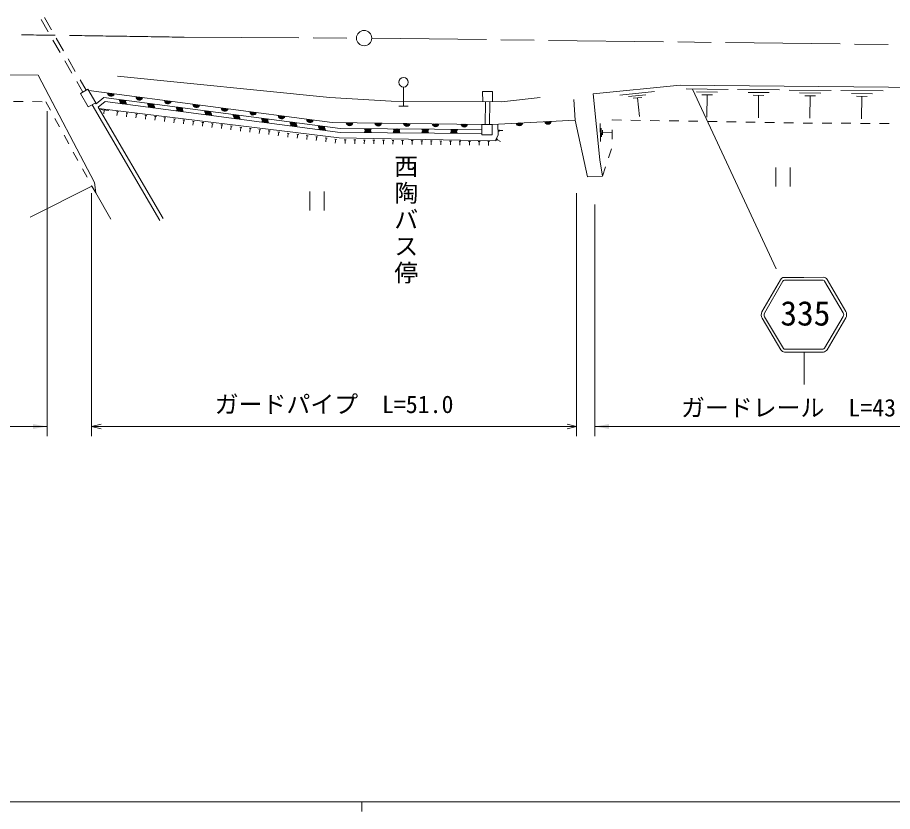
# Model space of a CAD drawing. Units: millimetres, scale not verified. Extents: x 40000 to 680000, y 20000 to 380000.
# Drawn here: x 131988 to 223487, y 204000 to 287033 of the extents above; entities that cross this region are included whole.
import ezdxf
from ezdxf.enums import TextEntityAlignment as Align

# ---------------------------------------------------------------- set-up
doc = ezdxf.new("R2010")
doc.units = ezdxf.units.MM
doc.header["$LTSCALE"] = 1000
doc.linetypes.add('CHAIN', pattern=[18.5, 12, -1.5, 3.5, -1.5])
for name, color, linetype, lineweight in [('M-BGD', 7, 'Continuous', 13), ('M-BMK', 2, 'CHAIN', 13), ('M-BMK-SRVR', 3, 'Continuous', 13), ('M-STR-HTXT', 7, 'Continuous', 13), ('M-STR-STRC', 7, 'Continuous', 13), ('M-STR-STRD', 7, 'Continuous', 13), ('M-TTL-BAND', 7, 'Continuous', 13)]:
    doc.layers.add(name, color=color, linetype=linetype, lineweight=lineweight)
doc.styles.add('@ＭＳ ゴシック', font='')
doc.styles.add('ＭＳ ゴシック', font='')
doc.styles.get('@ＭＳ ゴシック').set_extended_font_data('@MS Gothic')
doc.styles.get('ＭＳ ゴシック').set_extended_font_data('MS Gothic')

# ---------------------------------------------------------------- blocks, each defined once
blk = doc.blocks.new('filled_arrow')
at = {"color": 0, "linetype": 'Continuous', "lineweight": -2}
blk.add_solid([(7.5, 1.25), (0, 0), (7.5, -1.25)], dxfattribs=at)

msp = doc.modelspace()

# ---------------------------------------------------------------- linework, layer by layer
at = {"layer": 'M-BGD'}
for p, q in [((134448, 286834), (135195, 285533)), ((134795, 287033), (135542, 285732)), ((135692, 284665), (136439, 283364)), ((136039, 284864), (136786, 283563)), ((136936, 282497), (137683, 281195)), ((137283, 282696), (138030, 281394)), ((138180, 280328), (138810, 279229)), ((138527, 280527), (139157, 279428)), ((172357, 279760), (172357, 277760)), ((194959, 278928), (198584, 279292)), ((201913, 279559), (206297, 279514)), ((203006, 279255), (205198, 279233)), ((207291, 279504), (211686, 279460)), ((208387, 279200), (210584, 279178)), ((212680, 279450), (217087, 279405)), ((213779, 279145), (215982, 279123)), ((218081, 279395), (222500, 279351)), ((219183, 279089), (221392, 279067)), ((131568, 278242), (132568, 278237)), ((133568, 278232), (134568, 278227)), ((134948, 278225), (135427, 277347)), ((135568, 278222), (135608, 278222)), ((180886, 275860), (180918, 278219)), ((181336, 275853), (181368, 278213)), ((195890, 278777), (197702, 278959)), ((196367, 278581), (197274, 278672)), ((196820, 278627), (197015, 276693)), ((203551, 278958), (204647, 278947)), ((204099, 278952), (204075, 276614)), ((208933, 278902), (210032, 278891)), ((209482, 278896), (209459, 276552)), ((214327, 278846), (215429, 278834)), ((214878, 278840), (214854, 276490)), ((219732, 278789), (220837, 278778)), ((220285, 278784), (220261, 276427)), ((139804, 277915), (146866, 265810)), ((140150, 278116), (140221, 277995)), ((140425, 277644), (147211, 266012)), ((140557, 277418), (141549, 277293)), ((141053, 277355), (141003, 276959)), ((171857, 277760), (172857, 277760)), ((135907, 276470), (136386, 275592)), ((142343, 277193), (142541, 277168)), ((142442, 277180), (142392, 276783)), ((143335, 277068), (143534, 277043)), ((143434, 277055), (143384, 276658)), ((144327, 276943), (144526, 276918)), ((144426, 276930), (144376, 276533)), ((145319, 276818), (145518, 276793)), ((145419, 276805), (145369, 276408)), ((146312, 276693), (146510, 276668)), ((146411, 276680), (146361, 276283)), ((147304, 276567), (147502, 276542)), ((147403, 276555), (147353, 276158)), ((148296, 276442), (148494, 276417)), ((148395, 276430), (148345, 276033)), ((194168, 276300), (194168, 276329)), ((194168, 276329), (195139, 276312)), ((149288, 276317), (149486, 276292)), ((149387, 276305), (149337, 275908)), ((150280, 276192), (150479, 276167)), ((150379, 276180), (150329, 275783)), ((151272, 276067), (151471, 276042)), ((151371, 276055), (151321, 275658)), ((152264, 275942), (152463, 275917)), ((152364, 275930), (152314, 275533)), ((153257, 275817), (153455, 275792)), ((153356, 275805), (153306, 275408)), ((154249, 275692), (154447, 275667)), ((154348, 275680), (154298, 275283)), ((155241, 275567), (155439, 275542)), ((155340, 275555), (155290, 275158)), ((156233, 275442), (156431, 275417)), ((156332, 275429), (156282, 275033)), ((190320, 276308), (191602, 270376)), ((192937, 274067), (192903, 275942)), ((193054, 274538), (193037, 275476)), ((196139, 276295), (197139, 276278)), ((198139, 276261), (199139, 276244)), ((200138, 276227), (201138, 276210)), ((202138, 276193), (203138, 276176)), ((204138, 276159), (205138, 276142)), ((206138, 276125), (207137, 276108)), ((208137, 276091), (209137, 276074)), ((210137, 276057), (211137, 276040)), ((212137, 276023), (213114, 276007)), ((213114, 276007), (213137, 276007)), ((214136, 276000), (215136, 275993)), ((216136, 275986), (217136, 275980)), ((218136, 275973), (219136, 275966)), ((220136, 275959), (221136, 275953)), ((222136, 275946), (223136, 275939)), ((136865, 274714), (137344, 273837)), ((157225, 275317), (157424, 275292)), ((157324, 275304), (157274, 274908)), ((158217, 275192), (158416, 275167)), ((158317, 275179), (158267, 274782)), ((159209, 275067), (159408, 275042)), ((159309, 275054), (159259, 274657)), ((160202, 274942), (160400, 274917)), ((160301, 274929), (160251, 274532)), ((161194, 274817), (161392, 274792)), ((161293, 274804), (161243, 274407)), ((162186, 274692), (162384, 274667)), ((162285, 274679), (162235, 274282)), ((163178, 274567), (163376, 274542)), ((163277, 274554), (163227, 274157)), ((182360, 275100), (182352, 275300)), ((182356, 275200), (182755, 275216)), ((193175, 274775), (193166, 275243)), ((193170, 275009), (194171, 275027)), ((194172, 274300), (194170, 275300)), ((164170, 274441), (164369, 274416)), ((164269, 274429), (164219, 274032)), ((165162, 274316), (165361, 274291)), ((165262, 274304), (165212, 273907)), ((166158, 274247), (166358, 274244)), ((166258, 274245), (166253, 273845)), ((167158, 274234), (167358, 274231)), ((167258, 274233), (167253, 273833)), ((168158, 274221), (168358, 274218)), ((168258, 274220), (168253, 273820)), ((169158, 274208), (169358, 274206)), ((169258, 274207), (169253, 273807)), ((170158, 274195), (170358, 274193)), ((170258, 274194), (170253, 273794)), ((171158, 274182), (171358, 274180)), ((171258, 274181), (171253, 273781)), ((172158, 274170), (172358, 274167)), ((172258, 274168), (172253, 273768)), ((173158, 274157), (173358, 274154)), ((173258, 274156), (173253, 273756)), ((174158, 274144), (174358, 274141)), ((174258, 274143), (174253, 273743)), ((175158, 274131), (175358, 274129)), ((175258, 274130), (175252, 273730)), ((176158, 274118), (176357, 274116)), ((176258, 274117), (176252, 273717)), ((177157, 274105), (177357, 274103)), ((177257, 274104), (177252, 273704)), ((178157, 274093), (178357, 274090)), ((178257, 274091), (178252, 273691)), ((179157, 274080), (179357, 274077)), ((179257, 274079), (179252, 273679)), ((180157, 274067), (180357, 274064)), ((180257, 274066), (180252, 273666)), ((181157, 274054), (181357, 274052)), ((181257, 274053), (181252, 273653)), ((182078, 274173), (182171, 274350)), ((182125, 274261), (182479, 274077)), ((137823, 272959), (138303, 272081)), ((193781, 272361), (194086, 273313)), ((138782, 271204), (139261, 270326)), ((193170, 270457), (193475, 271409)), ((211296, 271363), (211296, 269363)), ((212796, 271363), (212796, 269363)), ((191602, 270376), (193170, 270457)), ((139740, 269448), (139772, 269390)), ((162551, 268854), (162551, 266854)), ((164051, 268854), (164051, 266854))]:
    msp.add_line(p, q, dxfattribs=at)
for points in [[(98854, 266501), (99053, 271472), (102609, 281253), (134158, 280990), (140024, 269794), (140188, 268708), (141744, 265950)], [(139437, 279391), (164895, 276042), (180528, 275860)], [(181666, 278214), (181649, 279311), (180626, 279295), (180643, 278221)], [(193170, 270457), (192892, 272160), (192184, 279051), (201280, 279965), (233942, 279635), (235578, 278990), (236947, 277621), (237891, 272948), (238111, 270006), (238048, 266938)], [(140221, 277995), (141031, 278670), (165740, 275420), (180531, 275315)], [(180528, 274915), (165712, 275020), (141152, 278251), (140425, 277644)], [(181609, 275860), (190320, 276308), (190147, 278463)], [(140501, 277515), (165608, 274439), (181924, 274124), (182243, 274727), (182218, 275891)], [(140188, 268708), (139772, 269390), (133321, 266149)]]:
    msp.add_lwpolyline(points, dxfattribs=at)
for points in [[(139350, 279541), (140168, 278125), (139394, 277678), (138576, 279094)], [(180528, 275860), (181609, 275860), (181609, 274748), (180528, 274748)]]:
    msp.add_lwpolyline(points, close=True, dxfattribs=at)
msp.add_circle((172357, 280260), 500, dxfattribs=at)
for centre, radius, start, end in [((141763, 279140), 354, 181.3035, 343.70868), ((141763, 279140), 283, 183.52754, 341.48464), ((141763, 279140), 212, 187.27387, 337.73832), ((141763, 279140), 142, 194.9856, 330.02659), ((141763, 279140), 100, 205.30326, 319.70893), ((142982, 278468), 354, 181.30377, 343.70895), ((143015, 277951), 354, 1.30377, 163.70895), ((142982, 278468), 283, 183.52781, 341.48491), ((143015, 277951), 283, 3.52781, 161.48491), ((142982, 278468), 212, 187.27413, 337.73858), ((143015, 277951), 212, 7.27413, 157.73858), ((142982, 278468), 142, 194.98586, 330.02685), ((142982, 278468), 100, 205.30353, 319.70919), ((144737, 278749), 354, 181.3035, 343.70868), ((144737, 278749), 283, 183.52754, 341.48464), ((144737, 278749), 212, 187.27387, 337.73832), ((144737, 278749), 142, 194.9856, 330.02659), ((144737, 278749), 100, 205.30326, 319.70893), ((147711, 278357), 354, 181.3035, 343.70868), ((147711, 278357), 283, 183.52754, 341.48464), ((147711, 278357), 212, 187.27387, 337.73832), ((147711, 278357), 142, 194.9856, 330.02659), ((147711, 278357), 100, 205.30326, 319.70893), ((143015, 277951), 142, 14.98586, 150.02685), ((143015, 277951), 100, 25.30353, 139.70919), ((145956, 278077), 354, 181.30377, 343.70895), ((145989, 277560), 354, 1.30377, 163.70895), ((145956, 278077), 283, 183.52781, 341.48491), ((145989, 277560), 283, 3.52781, 161.48491), ((145956, 278077), 212, 187.27413, 337.73858), ((145989, 277560), 212, 7.27413, 157.73858), ((145956, 278077), 142, 194.98586, 330.02685), ((145956, 278077), 100, 205.30353, 319.70919), ((145989, 277560), 142, 14.98586, 150.02685), ((145989, 277560), 100, 25.30353, 139.70919), ((148931, 277686), 354, 181.30377, 343.70895), ((148964, 277169), 354, 1.30377, 163.70895), ((148931, 277686), 283, 183.52781, 341.48491), ((148964, 277169), 283, 3.52781, 161.48491), ((148931, 277686), 212, 187.27413, 337.73858), ((148964, 277169), 212, 7.27413, 157.73858), ((148931, 277686), 142, 194.98586, 330.02685), ((148931, 277686), 100, 205.30353, 319.70919), ((148964, 277169), 142, 14.98586, 150.02685), ((148964, 277169), 100, 25.30353, 139.70919), ((150686, 277966), 354, 181.3035, 343.70868), ((150686, 277966), 283, 183.52754, 341.48464), ((150686, 277966), 212, 187.27387, 337.73832), ((150686, 277966), 142, 194.9856, 330.02659), ((150686, 277966), 100, 205.30326, 319.70893), ((151905, 277294), 354, 181.30377, 343.70895), ((151905, 277294), 283, 183.52781, 341.48491), ((151905, 277294), 212, 187.27413, 337.73858), ((151905, 277294), 142, 194.98586, 330.02685), ((151905, 277294), 100, 205.30353, 319.70919), ((153660, 277575), 354, 181.3035, 343.70868), ((153660, 277575), 283, 183.52754, 341.48464), ((153660, 277575), 212, 187.27387, 337.73832), ((153660, 277575), 142, 194.9856, 330.02659), ((153660, 277575), 100, 205.30326, 319.70893), ((151938, 276777), 354, 1.30377, 163.70895), ((151938, 276777), 283, 3.52781, 161.48491), ((151938, 276777), 212, 7.27413, 157.73858), ((151938, 276777), 142, 14.98586, 150.02685), ((151938, 276777), 100, 25.30353, 139.70919), ((154879, 276903), 354, 181.30377, 343.70895), ((154912, 276386), 354, 1.30377, 163.70895), ((154879, 276903), 283, 183.52781, 341.48491), ((154912, 276386), 283, 3.52781, 161.48491), ((154879, 276903), 212, 187.27413, 337.73858), ((154912, 276386), 212, 7.27413, 157.73858), ((154879, 276903), 142, 194.98586, 330.02685), ((154879, 276903), 100, 205.30353, 319.70919), ((154912, 276386), 142, 14.98586, 150.02685), ((154912, 276386), 100, 25.30353, 139.70919), ((156634, 277183), 354, 181.3035, 343.70868), ((156634, 277183), 283, 183.52754, 341.48464), ((156634, 277183), 212, 187.27387, 337.73832), ((156634, 277183), 142, 194.9856, 330.02659), ((156634, 277183), 100, 205.30326, 319.70893), ((157854, 276512), 354, 181.30377, 343.70895), ((157887, 275995), 354, 1.30377, 163.70895), ((157854, 276512), 283, 183.52781, 341.48491), ((157854, 276512), 212, 187.27413, 337.73858), ((157854, 276512), 142, 194.98586, 330.02685), ((157854, 276512), 100, 205.30353, 319.70919), ((159609, 276792), 354, 181.3035, 343.70868), ((159609, 276792), 283, 183.52754, 341.48464), ((159609, 276792), 212, 187.27387, 337.73832), ((159609, 276792), 142, 194.9856, 330.02659), ((159609, 276792), 100, 205.30326, 319.70893), ((162583, 276401), 354, 181.3035, 343.70868), ((162583, 276401), 283, 183.52754, 341.48464), ((162583, 276401), 212, 187.27387, 337.73832), ((162583, 276401), 142, 194.9856, 330.02659), ((162583, 276401), 100, 205.30326, 319.70893), ((157887, 275995), 283, 3.52781, 161.48491), ((157887, 275995), 212, 7.27413, 157.73858), ((157887, 275995), 142, 14.98586, 150.02685), ((157887, 275995), 100, 25.30353, 139.70919), ((160828, 276121), 354, 181.30377, 343.70895), ((160861, 275604), 354, 1.30377, 163.70895), ((160828, 276121), 283, 183.52781, 341.48491), ((160861, 275604), 283, 3.52781, 161.48491), ((160828, 276121), 212, 187.27413, 337.73858), ((160861, 275604), 212, 7.27413, 157.73858), ((160828, 276121), 142, 194.98586, 330.02685), ((160828, 276121), 100, 205.30353, 319.70919), ((160861, 275604), 142, 14.98586, 150.02685), ((160861, 275604), 100, 25.30353, 139.70919), ((163803, 275729), 354, 181.30377, 343.70895), ((163835, 275212), 354, 1.30377, 163.70895), ((163803, 275729), 283, 183.52781, 341.48491), ((163835, 275212), 283, 3.52781, 161.48491), ((163803, 275729), 212, 187.27413, 337.73858), ((163835, 275212), 212, 7.27413, 157.73858), ((163803, 275729), 142, 194.98586, 330.02685), ((163803, 275729), 100, 205.30353, 319.70919), ((166713, 276075), 354, 188.12794, 350.53312), ((166713, 276075), 283, 190.35198, 348.30908), ((166713, 276075), 212, 194.09831, 344.56275), ((166713, 276075), 142, 201.81004, 336.85102), ((166713, 276075), 100, 212.1277, 326.53336), ((169712, 276040), 354, 188.12794, 350.53312), ((169712, 276040), 283, 190.35198, 348.30908), ((169712, 276040), 212, 194.09831, 344.56275), ((169712, 276040), 142, 201.81004, 336.85102), ((169712, 276040), 100, 212.1277, 326.53336), ((172712, 276005), 354, 188.12794, 350.53312), ((172712, 276005), 283, 190.35198, 348.30908), ((172712, 276005), 212, 194.09831, 344.56275), ((172712, 276005), 142, 201.81004, 336.85102), ((172712, 276005), 100, 212.1277, 326.53336), ((175712, 275970), 354, 188.12794, 350.53312), ((175712, 275970), 283, 190.35198, 348.30908), ((175712, 275970), 212, 194.09831, 344.56275), ((175712, 275970), 142, 201.81004, 336.85102), ((175712, 275970), 100, 212.1277, 326.53336), ((178712, 275935), 354, 188.12794, 350.53312), ((178712, 275935), 283, 190.35198, 348.30908), ((178712, 275935), 212, 194.09831, 344.56275), ((178712, 275935), 142, 201.81004, 336.85102), ((178712, 275935), 100, 212.1277, 326.53336), ((184463, 276061), 354, 191.74261, 354.14779), ((184463, 276061), 283, 193.96665, 351.92375), ((184463, 276061), 212, 197.71297, 348.17742), ((184463, 276061), 142, 205.4247, 340.46569), ((184463, 276061), 100, 215.74237, 330.14803), ((187459, 276215), 354, 191.74261, 354.14779), ((187459, 276215), 283, 193.96665, 351.92375), ((187459, 276215), 212, 197.71297, 348.17742), ((187459, 276215), 142, 205.4247, 340.46569), ((187459, 276215), 100, 215.74237, 330.14803), ((163835, 275212), 142, 14.98586, 150.02685), ((163835, 275212), 100, 25.30353, 139.70919), ((168620, 274945), 354, 8.39096, 170.79614), ((168636, 275454), 354, 188.39096, 350.79614), ((168620, 274945), 283, 10.615, 168.5721), ((168636, 275454), 283, 190.615, 348.5721), ((168620, 274945), 212, 14.36133, 164.82577), ((168636, 275454), 212, 194.36133, 344.82577), ((168620, 274945), 142, 22.07306, 157.11404), ((168636, 275454), 142, 202.07306, 337.11404), ((168620, 274945), 100, 32.39072, 146.79638), ((168636, 275454), 100, 212.39072, 326.79638), ((171620, 274924), 354, 8.39096, 170.79614), ((171636, 275432), 354, 188.39096, 350.79614), ((171620, 274924), 283, 10.615, 168.5721), ((171636, 275432), 283, 190.615, 348.5721), ((171620, 274924), 212, 14.36133, 164.82577), ((171636, 275432), 212, 194.36133, 344.82577), ((171620, 274924), 142, 22.07306, 157.11404), ((171636, 275432), 142, 202.07306, 337.11404), ((171620, 274924), 100, 32.39072, 146.79638), ((171636, 275432), 100, 212.39072, 326.79638), ((174620, 274903), 354, 8.39096, 170.79614), ((174636, 275411), 354, 188.39096, 350.79614), ((174620, 274903), 283, 10.615, 168.5721), ((174636, 275411), 283, 190.615, 348.5721), ((174620, 274903), 212, 14.36133, 164.82577), ((174636, 275411), 212, 194.36133, 344.82577), ((174620, 274903), 142, 22.07306, 157.11404), ((174636, 275411), 142, 202.07306, 337.11404), ((174620, 274903), 100, 32.39072, 146.79638), ((174636, 275411), 100, 212.39072, 326.79638), ((177620, 274882), 354, 8.39096, 170.79614), ((177636, 275390), 354, 188.39096, 350.79614), ((177620, 274882), 283, 10.615, 168.5721), ((177636, 275390), 283, 190.615, 348.5721), ((177620, 274882), 212, 14.36133, 164.82577), ((177636, 275390), 212, 194.36133, 344.82577), ((177620, 274882), 142, 22.07306, 157.11404), ((177636, 275390), 142, 202.07306, 337.11404), ((177620, 274882), 100, 32.39072, 146.79638), ((177636, 275390), 100, 212.39072, 326.79638)]:
    msp.add_arc(centre, radius, start, end, dxfattribs=at)
at = {"layer": 'M-BMK'}
for p, q in [((149411, 284967), (167430, 284877)), ((169030, 284863), (267309, 283670))]:
    msp.add_line(p, q, dxfattribs=at)
msp.add_arc((79814, -3834250), 4119806, 89.03204, 90.15291, dxfattribs=at)
at = {"layer": 'M-BMK-SRVR'}
msp.add_circle((168230, 284873), 800, dxfattribs=at)
at = {"layer": 'M-STR-HTXT'}
for p, q in [((135093, 277227), (135093, 243262)), ((139730, 268679), (139730, 243262)), ((190452, 268679), (190452, 243262)), ((192357, 267489), (192357, 243262)), ((139730, 244262), (140730, 244512)), ((190452, 244262), (189452, 244512)), ((102084, 244262), (135093, 244262)), ((139730, 244262), (190452, 244262)), ((139730, 244262), (140730, 244012)), ((190452, 244262), (189452, 244012)), ((192357, 244262), (235359, 244262))]:
    msp.add_line(p, q, dxfattribs=at)
at = {"layer": 'M-STR-STRC'}
for p, q in [((202560, 279552), (211313, 260749)), ((211769, 259605), (209838, 256263)), ((212029, 259455), (210098, 256113)), ((216387, 259473), (218345, 256147)), ((216645, 259625), (218603, 256299)), ((209847, 255575), (211827, 252268)), ((210104, 255729), (212084, 252422)), ((218342, 255763), (216389, 252440)), ((218600, 255611), (216648, 252288)), ((214240, 252033), (214240, 248647))]:
    msp.add_line(p, q, dxfattribs=at)
for points in [[(216270, 259875), (214206, 259858), (212142, 259858)], [(216237, 259575), (214209, 259558), (212177, 259558)], [(216273, 252049), (214240, 252033), (212204, 252033)], [(216233, 252349), (214237, 252333), (212242, 252333)]]:
    msp.add_lwpolyline(points, dxfattribs=at)
for centre, radius, start, end in [((216257, 259449), 427, 24.44946, 88.1774), ((212159, 259432), 427, 92.29572, 156.02366), ((212199, 259368), 191, 96.53703, 152.95737), ((216217, 259385), 191, 27.51575, 83.93609), ((210465, 255927), 711, 151.80974, 209.66878), ((217979, 255958), 711, 330.80435, 28.66338), ((210465, 255927), 412, 151.80974, 209.66878), ((217979, 255958), 412, 330.80435, 28.66338), ((212317, 252634), 612, 216.76349, 259.34701), ((212253, 252536), 203, 214.0004, 273.155), ((216220, 252552), 203, 267.31812, 326.47272), ((216154, 252650), 612, 281.12611, 323.70964)]:
    msp.add_arc(centre, radius, start, end, dxfattribs=at)
at = {"layer": 'M-STR-STRD'}
msp.add_lwpolyline([(142448, 280899), (164643, 278669), (171051, 278280), (182591, 278209), (186627, 278669)], dxfattribs=at)
at = {"layer": 'M-TTL-BAND'}
for p, q in [((40000, 205000), (579000, 205000)), ((168000, 205000), (168000, 204000))]:
    msp.add_line(p, q, dxfattribs=at)

# ---------------------------------------------------------------- block references
at = {"layer": 'M-STR-HTXT', "xscale": 200, "yscale": 200, "rotation": 180}
msp.add_blockref('filled_arrow', (135093, 244262), dxfattribs=at)
at = {"layer": 'M-STR-HTXT', "xscale": 200, "yscale": 200}
msp.add_blockref('filled_arrow', (192357, 244262), dxfattribs=at)

# ---------------------------------------------------------------- texts
at = {"layer": 'M-BGD', "style": '@ＭＳ ゴシック'}
for s, p in [('西', (171137, 271484)), ('陶', (171137, 268706)), ('バ', (171137, 265928)), ('ス', (171137, 263151)), ('停', (171137, 260373))]:
    msp.add_text(s, height=1833, rotation=270, dxfattribs=at).set_placement(p, align=Align.BOTTOM_CENTER)
at = {"layer": 'M-STR-HTXT', "style": 'ＭＳ ゴシック'}
for s, p in [('ガードパイプ  L=51.0', (165091, 245117)), ('ガードレール\u3000L=43.0', (213858, 244762))]:
    msp.add_text(s, height=1833, dxfattribs=at).set_placement(p, align=Align.BOTTOM_CENTER)
at = {"layer": 'M-STR-STRC', "style": 'ＭＳ ゴシック'}
msp.add_text('335', height=2566, dxfattribs=at).set_placement((211759, 254048), align=Align.BOTTOM_LEFT)

doc.saveas('drawing.dxf')
